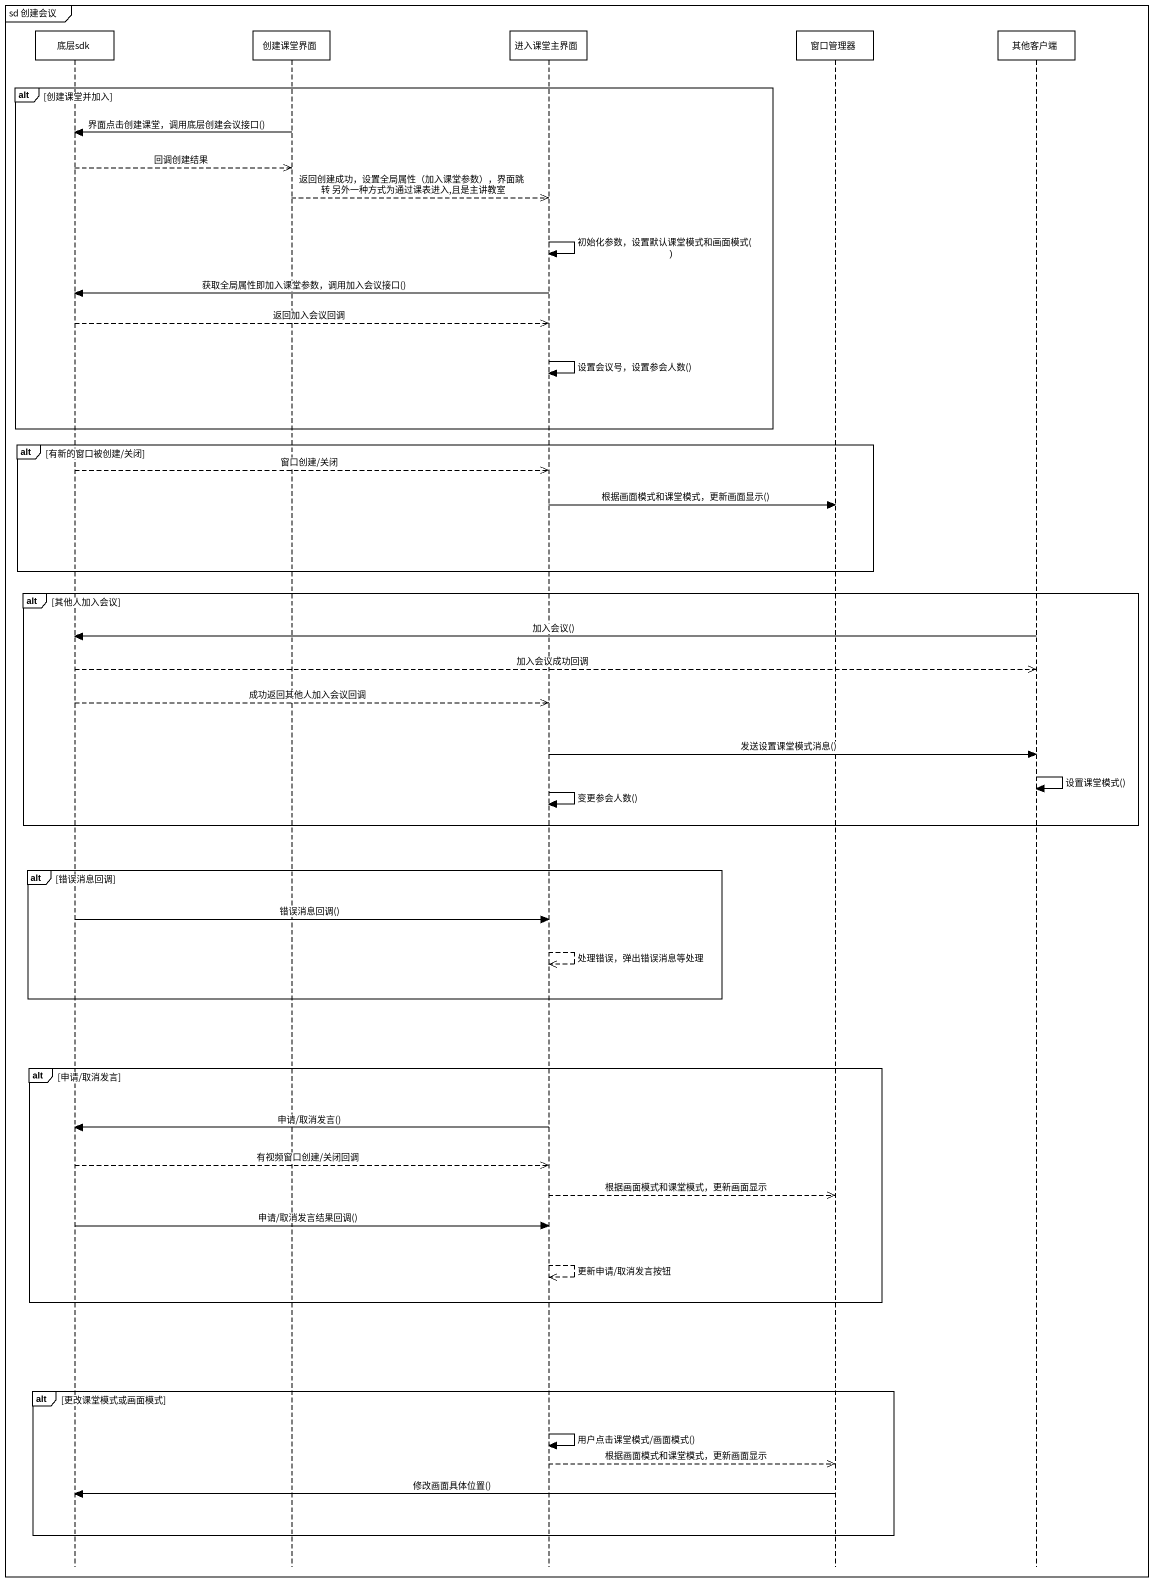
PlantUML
@startuml
mainframe sd 创建会议
hide footbox
participant 底层sdk
participant 创建课堂界面
participant 进入课堂主界面
participant 窗口管理器
participant 其他客户端

alt 创建课堂并加入
  创建课堂界面 -> 底层sdk : 界面点击创建课堂，调用底层创建会议接口()
  底层sdk -->> 创建课堂界面 : 回调创建结果
  创建课堂界面 -->> 进入课堂主界面 : 返回创建成功，设置全局属性（加入课堂参数），界面跳转 另外一种方式为通过课表进入,且是主讲教室
  进入课堂主界面 -> 进入课堂主界面 : 初始化参数，设置默认课堂模式和画面模式()
  进入课堂主界面 -> 底层sdk : 获取全局属性即加入课堂参数，调用加入会议接口()
  底层sdk -->> 进入课堂主界面 : 返回加入会议回调
  进入课堂主界面 -> 进入课堂主界面 : 设置会议号，设置参会人数()
end
alt 有新的窗口被创建/关闭
  底层sdk -->> 进入课堂主界面 : 窗口创建/关闭
  进入课堂主界面 -> 窗口管理器 : 根据画面模式和课堂模式，更新画面显示()
end
alt 其他人加入会议
  其他客户端 -> 底层sdk : 加入会议()
  底层sdk -->> 其他客户端 : 加入会议成功回调
  底层sdk -->> 进入课堂主界面 : 成功返回其他人加入会议回调
  进入课堂主界面 -> 其他客户端 : 发送设置课堂模式消息()
  其他客户端 -> 其他客户端 : 设置课堂模式()
  进入课堂主界面 -> 进入课堂主界面 : 变更参会人数()
end
alt 错误消息回调
  底层sdk -> 进入课堂主界面 : 错误消息回调()
  进入课堂主界面 -->> 进入课堂主界面 : 处理错误，弹出错误消息等处理
end
alt 申请/取消发言
  进入课堂主界面 -> 底层sdk : 申请/取消发言()
  底层sdk -->> 进入课堂主界面 : 有视频窗口创建/关闭回调
  进入课堂主界面 -->> 窗口管理器 : 根据画面模式和课堂模式，更新画面显示
  底层sdk -> 进入课堂主界面 : 申请/取消发言结果回调()
  进入课堂主界面 -->> 进入课堂主界面 : 更新申请/取消发言按钮
end
alt 更改课堂模式或画面模式
  进入课堂主界面 -> 进入课堂主界面 : 用户点击课堂模式/画面模式()
  进入课堂主界面 -->> 窗口管理器 : 根据画面模式和课堂模式，更新画面显示
  窗口管理器 -> 底层sdk : 修改画面具体位置()
end
@enduml
